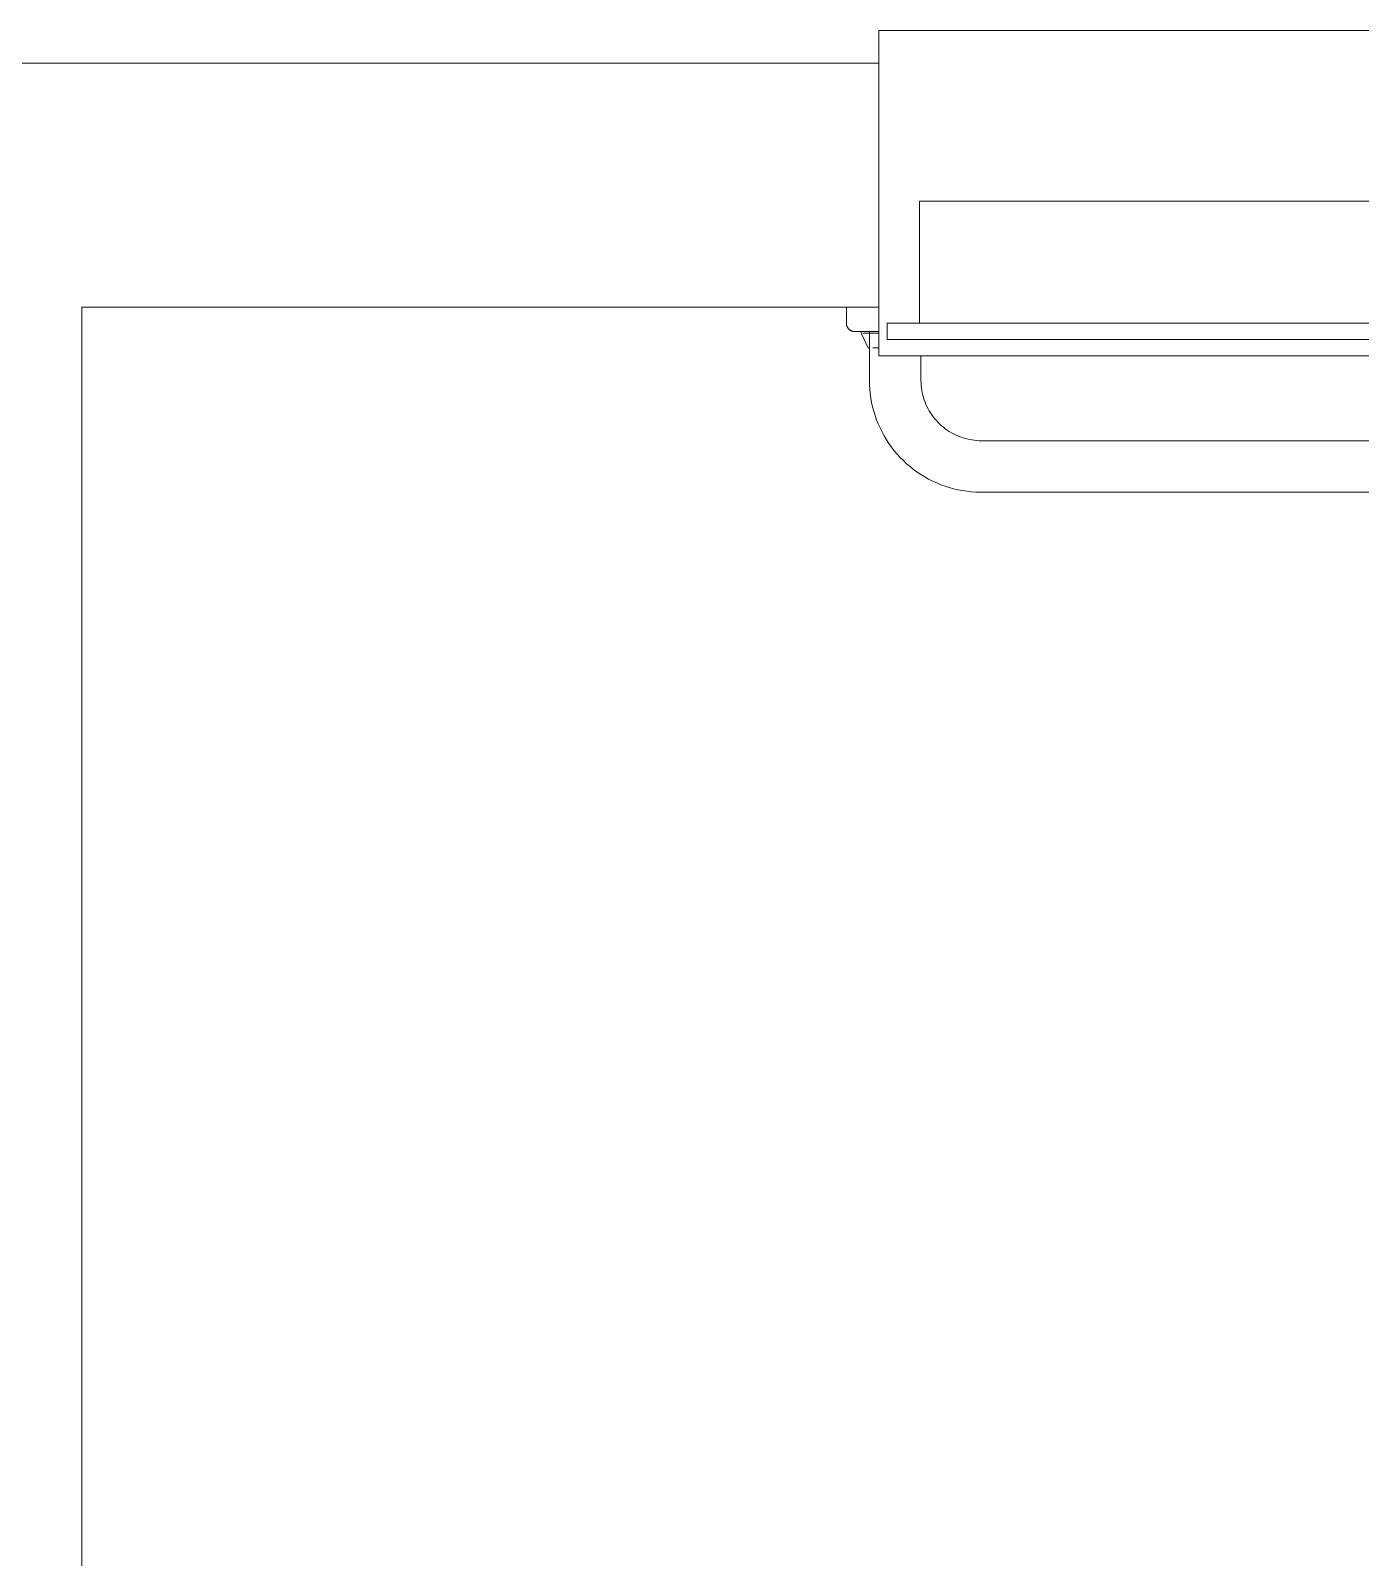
# Model space of a CAD drawing. Header units: millimetres. Extents: x 565.4 to 596.6, y 239.2 to 280.8.
# Drawn here: x 578.753 to 579.571, y 264.892 to 265.83 of the extents above; entities that cross this region are included whole.
import ezdxf

# ---------------------------------------------------------------- set-up
doc = ezdxf.new("R2010")
doc.units = ezdxf.units.MM
doc.header["$LTSCALE"] = 75
for name, color, linetype, lineweight in [('A Arquitetura LRZ', 252, 'Continuous', 9), ('A Esquadrias LRZ', 252, 'Continuous', 9), ('A Mobiliário LRZ', 253, 'Continuous', 9)]:
    doc.layers.add(name, color=color, linetype=linetype, lineweight=lineweight)

msp = doc.modelspace()

# ---------------------------------------------------------------- linework, layer by layer
at = {"layer": 'A Arquitetura LRZ'}
for p, q in [((579.27485, 265.8104), (578.36485, 265.8104)), ((578.78485, 265.6604), (579.27485, 265.6604)), ((578.78485, 263.6604), (578.78485, 265.6604))]:
    msp.add_line(p, q, dxfattribs=at)
at = {"layer": 'A Esquadrias LRZ'}
for p, q in [((579.27485, 265.6304), (579.27485, 265.8304)), ((579.27485, 265.8304), (579.92485, 265.8304)), ((579.29985, 265.7254), (579.89985, 265.7254)), ((579.29985, 265.6504), (579.29985, 265.7254)), ((579.27985, 265.6504), (579.91985, 265.6504)), ((579.27985, 265.6404), (579.27985, 265.6504)), ((579.91985, 265.6404), (579.27985, 265.6404)), ((579.27485, 265.6304), (579.92485, 265.6304))]:
    msp.add_line(p, q, dxfattribs=at)
at = {"layer": 'A Mobiliário LRZ'}
for p, q in [((579.25485, 265.6604), (579.25485, 265.6504)), ((579.25485, 265.65035), (579.25485, 265.6504)), ((579.25485, 265.65015), (579.25485, 265.65035)), ((579.25487, 265.64995), (579.25485, 265.65015)), ((579.25489, 265.64975), (579.25487, 265.64995)), ((579.25492, 265.64955), (579.25489, 265.64975)), ((579.25496, 265.64936), (579.25492, 265.64955)), ((579.255, 265.64916), (579.25496, 265.64936)), ((579.25506, 265.64897), (579.255, 265.64916)), ((579.25512, 265.64878), (579.25506, 265.64897)), ((579.25519, 265.64859), (579.25512, 265.64878)), ((579.25526, 265.64841), (579.25519, 265.64859)), ((579.25535, 265.64823), (579.25526, 265.64841)), ((579.25544, 265.64805), (579.25535, 265.64823)), ((579.25553, 265.64787), (579.25544, 265.64805)), ((579.25564, 265.6477), (579.25553, 265.64787)), ((579.25575, 265.64754), (579.25564, 265.6477)), ((579.25587, 265.64737), (579.25575, 265.64754)), ((579.25599, 265.64722), (579.25587, 265.64737)), ((579.25612, 265.64707), (579.25599, 265.64722)), ((579.25626, 265.64692), (579.25612, 265.64707)), ((579.2564, 265.64678), (579.25626, 265.64692)), ((579.25655, 265.64664), (579.2564, 265.64678)), ((579.2567, 265.64652), (579.25655, 265.64664)), ((579.25686, 265.64639), (579.2567, 265.64652)), ((579.25702, 265.64628), (579.25686, 265.64639)), ((579.25719, 265.64617), (579.25702, 265.64628)), ((579.25736, 265.64606), (579.25719, 265.64617)), ((579.25754, 265.64597), (579.25736, 265.64606)), ((579.25772, 265.64588), (579.25754, 265.64597)), ((579.2579, 265.6458), (579.25772, 265.64588)), ((579.25809, 265.64572), (579.2579, 265.6458)), ((579.25827, 265.64566), (579.25809, 265.64572)), ((579.25846, 265.6456), (579.25827, 265.64566)), ((579.25866, 265.64555), (579.25846, 265.6456)), ((579.25885, 265.6455), (579.25866, 265.64555)), ((579.25905, 265.64547), (579.25885, 265.6455)), ((579.25925, 265.64544), (579.25905, 265.64547)), ((579.25945, 265.64542), (579.25925, 265.64544)), ((579.25965, 265.64541), (579.25945, 265.64542)), ((579.25985, 265.6454), (579.25965, 265.64541)), ((579.25988, 265.6454), (579.25985, 265.6454)), ((579.25985, 265.6454), (579.25985, 265.6454)), ((579.25985, 265.6454), (579.25987, 265.6454)), ((579.25987, 265.6454), (579.25993, 265.6454)), ((579.25995, 265.6454), (579.25988, 265.6454)), ((579.25993, 265.6454), (579.26003, 265.6454)), ((579.26006, 265.6454), (579.25995, 265.6454)), ((579.26003, 265.6454), (579.26017, 265.6454)), ((579.26021, 265.6454), (579.26006, 265.6454)), ((579.26017, 265.6454), (579.26034, 265.6454)), ((579.2604, 265.6454), (579.26021, 265.6454)), ((579.26034, 265.6454), (579.26056, 265.6454)), ((579.26063, 265.6454), (579.2604, 265.6454)), ((579.26056, 265.6454), (579.26082, 265.6454)), ((579.2609, 265.6454), (579.26063, 265.6454)), ((579.26082, 265.6454), (579.26112, 265.6454)), ((579.2612, 265.6454), (579.2609, 265.6454)), ((579.26112, 265.6454), (579.26145, 265.6454)), ((579.26155, 265.6454), (579.2612, 265.6454)), ((579.26145, 265.6454), (579.26182, 265.6454)), ((579.26193, 265.6454), (579.26155, 265.6454)), ((579.26182, 265.6454), (579.26223, 265.6454)), ((579.26234, 265.6454), (579.26193, 265.6454)), ((579.26223, 265.6454), (579.26267, 265.6454)), ((579.2628, 265.6454), (579.26234, 265.6454)), ((579.26267, 265.6454), (579.26315, 265.6454)), ((579.26329, 265.6454), (579.2628, 265.6454)), ((579.26315, 265.6454), (579.26367, 265.6454)), ((579.26381, 265.6454), (579.26329, 265.6454)), ((579.26367, 265.6454), (579.26421, 265.6454)), ((579.26437, 265.6454), (579.26381, 265.6454)), ((579.264, 265.6454), (579.264, 265.64441)), ((579.264, 265.64441), (579.2682, 265.6354)), ((579.26421, 265.6454), (579.26479, 265.6454)), ((579.26496, 265.6454), (579.26437, 265.6454)), ((579.26479, 265.6454), (579.26541, 265.6454)), ((579.26502, 265.64441), (579.27462, 265.64441)), ((579.26541, 265.6454), (579.26605, 265.6454)), ((579.26605, 265.6454), (579.26673, 265.6454)), ((579.26673, 265.6454), (579.26743, 265.6454)), ((579.26743, 265.6454), (579.26816, 265.6454)), ((579.26816, 265.6454), (579.26892, 265.6454)), ((579.26892, 265.6454), (579.2697, 265.6454)), ((579.269, 265.6454), (579.269, 265.6154)), ((579.2697, 265.6454), (579.27051, 265.6454)), ((579.27051, 265.6454), (579.27134, 265.6454)), ((579.27134, 265.6454), (579.27219, 265.6454)), ((579.27219, 265.6454), (579.27306, 265.6454)), ((579.27306, 265.6454), (579.27395, 265.6454)), ((579.27395, 265.6454), (579.27485, 265.6454)), ((579.2682, 265.6354), (579.26858, 265.6354)), ((579.27107, 265.6354), (579.27454, 265.6354)), ((579.3007, 265.6154), (579.3007, 265.6304)), ((579.269, 265.6154), (579.26905, 265.61265)), ((579.3007, 265.615), (579.3007, 265.6154)), ((579.30074, 265.61352), (579.3007, 265.615)), ((579.26905, 265.61265), (579.26922, 265.6099)), ((579.26922, 265.6099), (579.26949, 265.60716)), ((579.26949, 265.60716), (579.26988, 265.60443)), ((579.26988, 265.60443), (579.27037, 265.60172)), ((579.30085, 265.61203), (579.30074, 265.61352)), ((579.30101, 265.61055), (579.30085, 265.61203)), ((579.30124, 265.60908), (579.30101, 265.61055)), ((579.30152, 265.60762), (579.30124, 265.60908)), ((579.30186, 265.60618), (579.30152, 265.60762)), ((579.30226, 265.60474), (579.30186, 265.60618)), ((579.30271, 265.60333), (579.30226, 265.60474)), ((579.27037, 265.60172), (579.27097, 265.59903)), ((579.27097, 265.59903), (579.27168, 265.59637)), ((579.27168, 265.59637), (579.27249, 265.59374)), ((579.30322, 265.60193), (579.30271, 265.60333)), ((579.30379, 265.60056), (579.30322, 265.60193)), ((579.30441, 265.5992), (579.30379, 265.60056)), ((579.30509, 265.59788), (579.30441, 265.5992)), ((579.30581, 265.59658), (579.30509, 265.59788)), ((579.30659, 265.59531), (579.30581, 265.59658)), ((579.30742, 265.59408), (579.30659, 265.59531)), ((579.27249, 265.59374), (579.27341, 265.59114)), ((579.27341, 265.59114), (579.27443, 265.58858)), ((579.27443, 265.58858), (579.27556, 265.58606)), ((579.27556, 265.58606), (579.27678, 265.58359)), ((579.3083, 265.59288), (579.30742, 265.59408)), ((579.30922, 265.59171), (579.3083, 265.59288)), ((579.31019, 265.59059), (579.30922, 265.59171)), ((579.31121, 265.5895), (579.31019, 265.59059)), ((579.31226, 265.58845), (579.31121, 265.5895)), ((579.31336, 265.58745), (579.31226, 265.58845)), ((579.3145, 265.58649), (579.31336, 265.58745)), ((579.31567, 265.58558), (579.3145, 265.58649)), ((579.31688, 265.58472), (579.31567, 265.58558)), ((579.27678, 265.58359), (579.2781, 265.58118)), ((579.2781, 265.58118), (579.27952, 265.57881)), ((579.27952, 265.57881), (579.28103, 265.57651)), ((579.28103, 265.57651), (579.28263, 265.57427)), ((579.31813, 265.5839), (579.31688, 265.58472)), ((579.3194, 265.58314), (579.31813, 265.5839)), ((579.32071, 265.58242), (579.3194, 265.58314)), ((579.32204, 265.58176), (579.32071, 265.58242)), ((579.3234, 265.58116), (579.32204, 265.58176)), ((579.32478, 265.5806), (579.3234, 265.58116)), ((579.32618, 265.58011), (579.32478, 265.5806)), ((579.3276, 265.57967), (579.32618, 265.58011)), ((579.32904, 265.57929), (579.3276, 265.57967)), ((579.33049, 265.57896), (579.32904, 265.57929)), ((579.33196, 265.5787), (579.33049, 265.57896)), ((579.33343, 265.57849), (579.33196, 265.5787)), ((579.33491, 265.57834), (579.33343, 265.57849)), ((579.33639, 265.57825), (579.33491, 265.57834)), ((579.33788, 265.57822), (579.33639, 265.57825)), ((580.03181, 265.57822), (579.33788, 265.57822)), ((579.28263, 265.57427), (579.28432, 265.57209)), ((579.28432, 265.57209), (579.28609, 265.56998)), ((579.28609, 265.56998), (579.28795, 265.56795)), ((579.28795, 265.56795), (579.28989, 265.56599)), ((579.28989, 265.56599), (579.2919, 265.56411)), ((579.2919, 265.56411), (579.29399, 265.56231)), ((579.29399, 265.56231), (579.29615, 265.5606)), ((579.29615, 265.5606), (579.29837, 265.55898)), ((579.29837, 265.55898), (579.30066, 265.55744)), ((579.30066, 265.55744), (579.30301, 265.556)), ((579.30301, 265.556), (579.30541, 265.55465)), ((579.30541, 265.55465), (579.30787, 265.5534)), ((579.30787, 265.5534), (579.31037, 265.55225)), ((579.31037, 265.55225), (579.31292, 265.5512)), ((579.31292, 265.5512), (579.31551, 265.55026)), ((579.31551, 265.55026), (579.31813, 265.54941)), ((579.31813, 265.54941), (579.32078, 265.54868)), ((579.32078, 265.54868), (579.32347, 265.54805)), ((579.32347, 265.54805), (579.32617, 265.54752)), ((579.32617, 265.54752), (579.3289, 265.54711)), ((579.3289, 265.54711), (579.33163, 265.5468)), ((579.33163, 265.5468), (579.33438, 265.54661)), ((579.33438, 265.54661), (579.33714, 265.54652)), ((579.33714, 265.54652), (579.33788, 265.54652)), ((579.33788, 265.54652), (580.03181, 265.54652))]:
    msp.add_line(p, q, dxfattribs=at)

doc.saveas('drawing.dxf')
